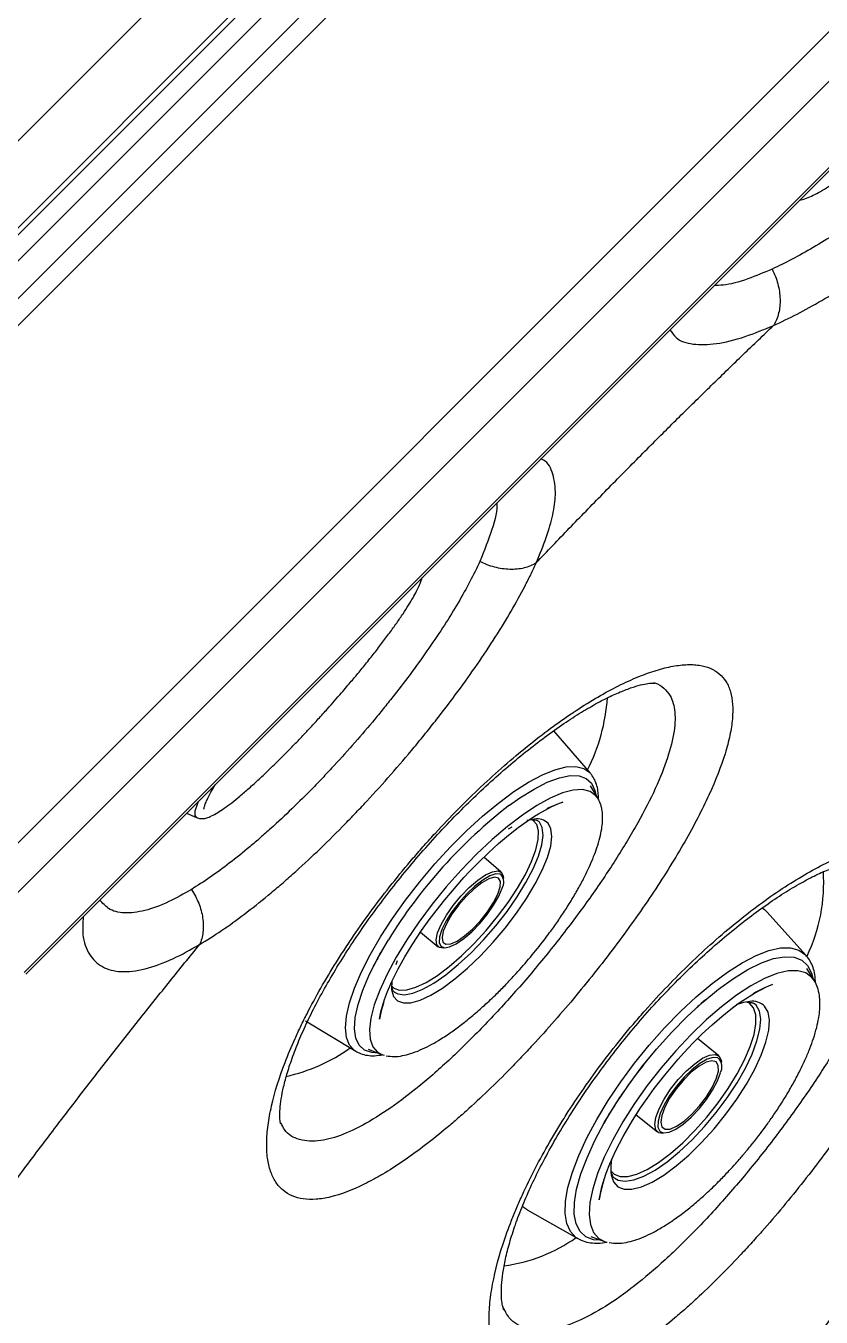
# Model space of a CAD drawing. Extents: x 527 to 611, y 788 to 934.
# Drawn here: x 536.04 to 539.78, y 871.71 to 877.78 of the extents above; entities that cross this region are included whole.
import ezdxf

# ---------------------------------------------------------------- set-up
doc = ezdxf.new("R2010")
doc.units = 0
doc.header["$MEASUREMENT"] = 0
doc.layers.add('1', color=4, linetype='Continuous')
doc.layers.add('GEOMETRY', color=4, linetype='Continuous', lineweight=25)

# ---------------------------------------------------------------- blocks, each defined once
blk = doc.blocks.new('2026_FLASH')
at = {"layer": 'GEOMETRY'}
for p, q in [((7.4432, 72.4511), (11.9688, 76.9768)), ((12.1732, 76.7722), (7.6477, 72.2466)), ((8.0126, 72.5782), (11.8418, 76.4074)), ((11.903, 76.3461), (8.0739, 72.5169)), ((8.2537, 69.7244), (14.6956, 76.1663)), ((8.2723, 69.976), (14.4439, 76.1477)), ((8.2791, 72.545), (11.8749, 76.1409)), ((11.9385, 76.0773), (8.3427, 72.4814)), ((8.95, 70.0136), (14.4064, 75.47)), ((8.9574, 70.0062), (14.4138, 75.4626)), ((11.9201, 71.376), (11.9151, 71.3777)), ((11.6156, 70.9516), (11.4439, 71.1518)), ((11.6519, 70.8322), (11.617, 70.892)), ((9.7145, 70.7633), (9.7617, 70.7432)), ((11.2457, 70.6974), (11.2286, 70.6877)), ((11.3758, 70.7217), (11.3717, 70.7259)), ((11.1964, 70.4862), (11.1145, 70.5566)), ((12.6305, 70.0946), (12.4481, 70.2983)), ((10.8162, 70.2036), (10.8994, 70.1346)), ((10.912, 70.1371), (10.9249, 70.131)), ((10.6034, 70.0601), (10.5948, 70.0434)), ((10.7061, 70.0692), (10.6991, 70.0501)), ((12.6704, 69.9744), (12.6349, 70.0328)), ((10.6911, 69.9228), (10.6929, 69.9214)), ((12.157, 69.8848), (12.1378, 69.8682)), ((12.3959, 69.8594), (12.3889, 69.8661)), ((10.2738, 69.7858), (10.5106, 69.6435)), ((12.2204, 69.6214), (12.1206, 69.7033)), ((10.5696, 69.6521), (10.6343, 69.6278)), ((10.6343, 69.6278), (10.6448, 69.6247)), ((11.8305, 69.343), (11.9317, 69.263)), ((11.9446, 69.2655), (11.9582, 69.2593)), ((11.3187, 68.8965), (11.5566, 68.7615)), ((11.6179, 68.7705), (11.6825, 68.7481)), ((11.6825, 68.7481), (11.6953, 68.7447))]:
    blk.add_line(p, q, dxfattribs=at)
at = {"layer": 'GEOMETRY', "flags": 128}
for points in [[(10.6278, 70.1815), (10.6837, 70.2677), (10.7457, 70.3546), (10.8127, 70.4406), (10.8837, 70.5245), (10.9575, 70.6047), (11.0328, 70.6801), (11.1084, 70.7493), (11.1831, 70.8113), (11.2557, 70.865), (11.3249, 70.9095), (11.3897, 70.9441), (11.4489, 70.9682), (11.5017, 70.9815), (11.547, 70.9836), (11.5842, 70.9747), (11.6127, 70.9548), (11.6156, 70.9516)], [(11.2354, 70.8017), (11.2829, 70.8353), (11.3503, 70.8772), (11.4129, 70.9091), (11.4698, 70.9303), (11.5198, 70.9405), (11.5623, 70.9396), (11.5964, 70.9275), (11.6216, 70.9045), (11.6374, 70.8709), (11.6418, 70.8495)], [(9.7697, 70.8184), (9.7635, 70.8042), (9.7537, 70.7736), (9.7535, 70.753), (9.7617, 70.7432)], [(11.6519, 70.8322), (11.642, 70.846), (11.615, 70.8658), (11.5793, 70.8747), (11.5353, 70.8723), (11.484, 70.8588), (11.4263, 70.8344), (11.3631, 70.7996), (11.2956, 70.7549), (11.225, 70.7011), (11.1525, 70.6393), (11.0795, 70.5705), (11.0073, 70.4959), (10.9371, 70.4169), (10.8702, 70.3349), (10.8078, 70.2514), (10.751, 70.1678), (10.7008, 70.0856), (10.6581, 70.0063), (10.6237, 69.9313), (10.5982, 69.862), (10.582, 69.7995), (10.5755, 69.7451), (10.5787, 69.6996), (10.5916, 69.664), (10.614, 69.6387), (10.6343, 69.6278)], [(10.9565, 70.3876), (11.0203, 70.4602), (11.0469, 70.4886), (11.0909, 70.5338), (11.136, 70.5775), (11.1832, 70.6203), (11.2303, 70.6603), (11.2759, 70.6962), (11.3181, 70.7266), (11.3525, 70.7495), (11.3714, 70.7611), (11.4335, 70.7946), (11.4706, 70.8105), (11.4853, 70.8157), (11.4859, 70.8159), (11.4859, 70.8159), (11.4859, 70.8159), (11.4859, 70.8159), (11.4859, 70.8159), (11.4859, 70.8159), (11.4859, 70.8159), (11.4859, 70.8159), (11.4859, 70.8159), (11.4859, 70.8159), (11.4859, 70.8159), (11.4858, 70.8159), (11.4854, 70.8157), (11.4613, 70.8068), (11.4207, 70.7885), (11.4116, 70.7839), (11.4103, 70.7832), (11.4101, 70.7831), (11.4101, 70.7831), (11.4101, 70.7831), (11.4101, 70.7831), (11.4101, 70.7831), (11.4101, 70.7831), (11.4101, 70.7831), (11.4101, 70.7831), (11.4101, 70.7831), (11.4103, 70.7832), (11.4119, 70.784), (11.4242, 70.7902), (11.4282, 70.7921), (11.4283, 70.7922), (11.4283, 70.7922), (11.4283, 70.7922), (11.4282, 70.7922), (11.4282, 70.7921), (11.4282, 70.7921), (11.4282, 70.7921), (11.4281, 70.7921), (11.428, 70.7921), (11.4277, 70.7919), (11.4266, 70.7914), (11.4247, 70.7905), (11.4241, 70.7902), (11.4238, 70.79), (11.4236, 70.7899), (11.4235, 70.7899), (11.4234, 70.7898), (11.4233, 70.7898)], [(10.6795, 69.9343), (10.6796, 69.933), (10.6887, 69.9015), (10.7074, 69.8805), (10.735, 69.8704), (10.771, 69.8715), (10.8144, 69.8838), (10.8641, 69.907), (10.9187, 69.9404), (10.9769, 69.9832), (11.0372, 70.0343), (11.098, 70.0924), (11.1577, 70.1559), (11.2148, 70.2232), (11.2678, 70.2926), (11.3153, 70.3623), (11.3561, 70.4304), (11.3891, 70.4952), (11.4136, 70.5551), (11.4288, 70.6084), (11.4343, 70.6539), (11.4301, 70.6902), (11.4162, 70.7165), (11.4162, 70.7165)], [(10.6807, 69.949), (10.6907, 69.9401), (10.7173, 69.9304), (10.7521, 69.9317), (10.7941, 69.9441), (10.8422, 69.9671), (10.8952, 70.0002), (10.9515, 70.0425), (11.0096, 70.0927), (11.0679, 70.1496), (11.1249, 70.2115), (11.1789, 70.2769), (11.2286, 70.3438), (11.2725, 70.4105), (11.3095, 70.4752), (11.3385, 70.5361), (11.3588, 70.5915), (11.3698, 70.6399), (11.3712, 70.68), (11.363, 70.7107), (11.3453, 70.7312), (11.3408, 70.734)], [(10.6929, 69.9214), (10.7086, 69.9129), (10.7404, 69.909), (10.7801, 69.9163), (10.8266, 69.9348), (10.8787, 69.9639), (10.9349, 70.0029), (10.9938, 70.0507), (11.0537, 70.1059), (11.1129, 70.1672), (11.1699, 70.2327), (11.2231, 70.3007), (11.2711, 70.3694), (11.3125, 70.4369), (11.3462, 70.5013), (11.3713, 70.561), (11.3871, 70.6141), (11.3932, 70.6594), (11.3894, 70.6956), (11.3758, 70.7217)], [(11.353, 70.7362), (11.3212, 70.7299), (11.3168, 70.7287)], [(10.8963, 70.2), (10.9127, 70.2394), (10.9376, 70.2832), (10.9694, 70.3288), (11.0061, 70.3732), (11.0455, 70.4137), (11.085, 70.4477), (11.1221, 70.4731), (11.1546, 70.4883), (11.1803, 70.4923), (11.1978, 70.4849), (11.2058, 70.4665), (11.2062, 70.4578)], [(11.1951, 70.474), (11.1912, 70.4761), (11.1703, 70.4778), (11.1423, 70.4685), (11.1087, 70.449), (11.0718, 70.4204), (11.0338, 70.3844), (10.9971, 70.3435), (10.9641, 70.3001), (10.9367, 70.257), (10.9168, 70.2169), (10.9056, 70.1822), (10.9038, 70.1553), (10.9114, 70.1377), (10.912, 70.1371)], [(10.9233, 70.2084), (10.9172, 70.1781), (10.9213, 70.1571), (10.9353, 70.1471), (10.9582, 70.1488), (10.9883, 70.162), (11.0233, 70.1858), (11.0607, 70.2184), (11.0976, 70.2573), (11.1313, 70.2998), (11.1594, 70.3426), (11.1798, 70.3826), (11.1909, 70.4168), (11.1919, 70.4426), (11.1827, 70.4582), (11.1641, 70.4625), (11.1373, 70.4549), (11.1045, 70.4363), (11.068, 70.4078), (11.0305, 70.3717), (10.9948, 70.3306), (10.9636, 70.2876), (10.9392, 70.2458), (10.9233, 70.2084)], [(10.9249, 70.131), (10.9281, 70.1306), (10.9527, 70.1344), (10.9838, 70.1489), (11.0193, 70.1732), (11.0571, 70.2058), (11.0947, 70.2445), (11.1298, 70.287), (11.1603, 70.3306), (11.1841, 70.3725), (11.1998, 70.4102)], [(10.6375, 69.8585), (10.6375, 69.8585), (10.6376, 69.8588), (10.638, 69.8601), (10.638, 69.8601), (10.6379, 69.86), (10.6379, 69.8599), (10.6378, 69.8596), (10.6377, 69.8593), (10.6376, 69.8589), (10.6374, 69.858), (10.6367, 69.8558), (10.6365, 69.8551), (10.6365, 69.855), (10.6365, 69.8549), (10.6365, 69.8549), (10.6365, 69.8549), (10.6365, 69.8549), (10.6365, 69.8549), (10.6365, 69.8549), (10.6365, 69.8549), (10.6365, 69.855), (10.6367, 69.8558), (10.6386, 69.8622), (10.6413, 69.871), (10.6424, 69.8743), (10.6424, 69.8743), (10.6424, 69.8743), (10.6424, 69.8743), (10.6424, 69.8743), (10.6424, 69.8743), (10.6424, 69.8743), (10.6424, 69.8743), (10.6423, 69.8742), (10.6423, 69.8741), (10.6421, 69.8736), (10.6409, 69.8696), (10.6307, 69.8335), (10.6227, 69.7942), (10.6227, 69.7941), (10.6227, 69.7941), (10.6227, 69.7941), (10.6227, 69.7941), (10.6227, 69.7941), (10.6227, 69.7941), (10.6227, 69.7941), (10.6227, 69.7941), (10.6227, 69.7941), (10.6227, 69.7941), (10.6227, 69.7942), (10.6228, 69.7948), (10.6293, 69.8279), (10.6465, 69.8862), (10.6611, 69.9251), (10.6814, 69.9718), (10.7109, 70.0311), (10.7422, 70.0875), (10.777, 70.1445), (10.8212, 70.2111), (10.8571, 70.2615), (10.8893, 70.3044), (10.9302, 70.356), (10.9565, 70.3876)], [(12.4245, 70.318), (12.4359, 70.3099), (12.4481, 70.2983)], [(10.5106, 69.6435), (10.5056, 69.6468), (10.4816, 69.6721), (10.467, 69.7078), (10.4621, 69.7533), (10.4668, 69.8079), (10.4811, 69.8707), (10.5049, 69.9407), (10.5376, 70.0166), (10.5788, 70.0974), (10.6278, 70.1815)], [(10.6018, 70.0571), (10.6166, 70.0849), (10.6647, 70.1676)], [(10.9237, 70.1289), (10.9053, 70.1311), (10.8925, 70.1441), (10.8894, 70.1675), (10.8963, 70.2)], [(11.6453, 69.3222), (11.6988, 69.4105), (11.7585, 69.4992), (11.8235, 69.5869), (11.8927, 69.6722), (11.9651, 69.7536), (12.0393, 69.8299), (12.1142, 69.8998), (12.1885, 69.962), (12.2611, 70.0157), (12.3307, 70.0599), (12.3962, 70.0939), (12.4565, 70.1171), (12.5107, 70.1292), (12.5578, 70.1299), (12.5971, 70.1193), (12.6279, 70.0975), (12.6305, 70.0946)], [(11.6829, 69.3087), (11.7356, 69.3956), (11.7945, 69.4829), (11.8587, 69.5691), (11.9271, 69.6529), (11.9985, 69.7326), (12.0717, 69.807), (12.1454, 69.8748), (12.2184, 69.9348), (12.2894, 69.986), (12.3572, 70.0276), (12.4206, 70.0588), (12.4786, 70.079), (12.5302, 70.088), (12.5745, 70.0856), (12.6106, 70.0718), (12.6381, 70.0469), (12.6565, 70.0112), (12.6625, 69.9874)], [(10.6157, 69.6348), (10.5863, 69.6366), (10.5522, 69.6487), (10.527, 69.6717), (10.5112, 69.7053), (10.5051, 69.7488), (10.5086, 69.8016), (10.5219, 69.8627), (10.5446, 69.9311), (10.5763, 70.0055), (10.6018, 70.0571)], [(10.6804, 69.9749), (10.6803, 69.974), (10.6795, 69.9343)], [(12.6704, 69.9744), (12.6589, 69.9899), (12.6297, 70.0116), (12.592, 70.0221), (12.5464, 70.0211), (12.4937, 70.0087), (12.4349, 69.9852), (12.3711, 69.9509), (12.3033, 69.9064), (12.2327, 69.8526), (12.1608, 69.7904), (12.0886, 69.7209), (12.0175, 69.6454), (11.9488, 69.5652), (11.8837, 69.4817), (11.8234, 69.3964), (11.7689, 69.3109), (11.7212, 69.2266), (11.6812, 69.1451), (11.6496, 69.0679), (11.6269, 68.9962), (11.6135, 68.9315), (11.6097, 68.8748), (11.6156, 68.8271), (11.631, 68.7893), (11.6557, 68.7622), (11.6825, 68.7481)], [(11.9657, 69.5311), (12.0292, 69.6065), (12.0553, 69.6354), (12.0985, 69.6812), (12.1427, 69.7252), (12.1886, 69.768), (12.2342, 69.8073), (12.2769, 69.8415), (12.3117, 69.8672), (12.3327, 69.8817), (12.388, 69.9164), (12.4455, 69.9459), (12.4673, 69.955), (12.473, 69.9572), (12.4732, 69.9573), (12.4732, 69.9573), (12.4732, 69.9573), (12.4732, 69.9573), (12.4732, 69.9573), (12.4732, 69.9573), (12.4732, 69.9573), (12.4732, 69.9573), (12.4732, 69.9573), (12.4732, 69.9573), (12.4732, 69.9573), (12.4732, 69.9573), (12.4725, 69.957), (12.4357, 69.9414), (12.3954, 69.9207), (12.3838, 69.914), (12.3816, 69.9128), (12.3811, 69.9125), (12.381, 69.9124), (12.3809, 69.9124), (12.3809, 69.9124), (12.3809, 69.9124), (12.3809, 69.9124), (12.3809, 69.9124), (12.3809, 69.9124), (12.3809, 69.9124)], [(11.7112, 69.0753), (11.7129, 69.0609), (11.7241, 69.0277), (11.7447, 69.0051), (11.7741, 68.9936), (11.8115, 68.9935), (11.856, 69.0049), (11.9064, 69.0274), (11.9614, 69.0605), (12.0197, 69.1033), (12.0796, 69.1547), (12.1396, 69.2134), (12.1982, 69.2778), (12.2539, 69.3462), (12.3052, 69.417), (12.3508, 69.4883), (12.3895, 69.5582), (12.4203, 69.6249), (12.4424, 69.6866), (12.4553, 69.7419), (12.4585, 69.7892), (12.4521, 69.8274), (12.4361, 69.8554), (12.4361, 69.8554)], [(11.7113, 69.0798), (11.727, 69.0639), (11.7553, 69.0529), (11.7914, 69.0531), (11.8345, 69.0646), (11.8833, 69.0871), (11.9366, 69.1199), (11.9929, 69.1621), (12.0506, 69.2127), (12.1082, 69.2702), (12.164, 69.3331), (12.2167, 69.3996), (12.2647, 69.4679), (12.3067, 69.5362), (12.3416, 69.6026), (12.3684, 69.6652), (12.3864, 69.7225), (12.3952, 69.7728), (12.3944, 69.8147), (12.3841, 69.8471), (12.3646, 69.8691), (12.3545, 69.8748)], [(11.7301, 69.045), (11.7462, 69.0362), (11.7795, 69.031), (11.8204, 69.0373), (11.8678, 69.0551), (11.9205, 69.0838), (11.9769, 69.1227), (12.0355, 69.1706), (12.0948, 69.2264), (12.153, 69.2884), (12.2087, 69.355), (12.2603, 69.4243), (12.3064, 69.4946), (12.3458, 69.5637), (12.3773, 69.63), (12.4001, 69.6915), (12.4136, 69.7466), (12.4175, 69.7938), (12.4115, 69.8317), (12.3959, 69.8594)], [(12.3665, 69.8779), (12.3365, 69.8726), (12.302, 69.8612)], [(11.9243, 69.3319), (11.9392, 69.3725), (11.9627, 69.4175), (11.9933, 69.4641), (12.029, 69.5094), (12.0677, 69.5504), (12.1069, 69.5846), (12.1442, 69.6099), (12.1772, 69.6247), (12.2038, 69.628), (12.2223, 69.6196), (12.2317, 69.6001), (12.2326, 69.5911)], [(12.219, 69.6094), (12.2154, 69.6114), (12.1936, 69.6139), (12.1649, 69.6052), (12.131, 69.5858), (12.0942, 69.5572), (12.0566, 69.5209), (12.0207, 69.4793), (11.9887, 69.435), (11.9627, 69.3909), (11.9442, 69.3496), (11.9344, 69.3137), (11.934, 69.2856), (11.943, 69.267), (11.9446, 69.2655)], [(11.9514, 69.3405), (11.9467, 69.309), (11.9522, 69.2869), (11.9673, 69.276), (11.9911, 69.277), (12.0217, 69.2898), (12.0568, 69.3134), (12.0938, 69.3463), (12.1301, 69.3858), (12.1629, 69.429), (12.1898, 69.4728), (12.2087, 69.514), (12.2184, 69.5494), (12.218, 69.5764), (12.2076, 69.593), (12.1879, 69.5981), (12.1605, 69.5911), (12.1274, 69.5727), (12.0909, 69.5442), (12.0539, 69.5077), (12.0191, 69.4659), (11.9889, 69.422), (11.9658, 69.3791), (11.9514, 69.3405)], [(11.9582, 69.2593), (11.9607, 69.259), (11.9862, 69.2621), (12.0177, 69.2763), (12.0533, 69.3005), (12.0908, 69.3332), (12.1279, 69.3724), (12.1621, 69.4157), (12.1913, 69.4603), (12.2138, 69.5033), (12.228, 69.5422)], [(11.6747, 69.022), (11.6747, 69.0219), (11.6749, 69.0228), (11.6755, 69.0248), (11.6755, 69.0249), (11.6755, 69.0249), (11.6755, 69.0248), (11.6754, 69.0246), (11.6754, 69.0244), (11.6753, 69.0241), (11.6751, 69.0235), (11.6747, 69.0222), (11.6742, 69.0205), (11.6739, 69.0194), (11.6739, 69.0192), (11.6739, 69.0192), (11.6739, 69.0191), (11.6739, 69.0191), (11.6738, 69.0191), (11.6738, 69.0191), (11.6738, 69.0191), (11.6738, 69.0191), (11.6739, 69.0191), (11.6739, 69.0193), (11.6742, 69.0202), (11.6768, 69.0292), (11.6802, 69.0403), (11.6815, 69.0442), (11.6815, 69.0442), (11.6815, 69.0442), (11.6815, 69.0442), (11.6815, 69.0442), (11.6815, 69.0442), (11.6815, 69.0442), (11.6815, 69.0442), (11.6815, 69.0442), (11.6815, 69.0441), (11.6814, 69.0439), (11.6809, 69.0424), (11.6746, 69.0219), (11.6617, 68.97), (11.6583, 68.9511), (11.6573, 68.9448), (11.6573, 68.9444), (11.6573, 68.9444), (11.6573, 68.9444), (11.6573, 68.9444), (11.6573, 68.9444), (11.6573, 68.9444), (11.6573, 68.9444), (11.6573, 68.9444), (11.6573, 68.9444), (11.6573, 68.9444), (11.6573, 68.9445), (11.6573, 68.9446), (11.6582, 68.9506), (11.6701, 69.0056), (11.6901, 69.0688), (11.7074, 69.1132), (11.7357, 69.1756), (11.7703, 69.2425), (11.814, 69.3174), (11.8523, 69.3769), (11.8827, 69.4213), (11.9161, 69.4672), (11.9657, 69.5311)], [(11.5566, 68.7615), (11.5479, 68.767), (11.5215, 68.7943), (11.5044, 68.8321), (11.4967, 68.8799), (11.4986, 68.9369), (11.51, 69.0021), (11.5308, 69.0745), (11.5607, 69.1528), (11.599, 69.2358), (11.6453, 69.3222)], [(11.6681, 68.7531), (11.6308, 68.7559), (11.5947, 68.7697), (11.5672, 68.7946), (11.5488, 68.8303), (11.54, 68.876), (11.5407, 68.9311), (11.5511, 68.9946), (11.571, 69.0653), (11.5999, 69.1421), (11.6374, 69.2237), (11.6829, 69.3087)], [(11.9573, 69.2566), (11.9375, 69.2595), (11.9235, 69.2735), (11.919, 69.2982), (11.9243, 69.3319)], [(11.7154, 69.1362), (11.7113, 69.1038), (11.7112, 69.0753)], [(11.3187, 68.8965), (11.3039, 68.9066), (11.2955, 68.9142)]]:
    blk.add_lwpolyline(points, dxfattribs=at)
at = {"layer": 'GEOMETRY'}
for centre, radius, start, end in [((10.7952, 71.3723), 0.9032, 333.33956, 355.87505), ((12.6746, 68.9325), 2.3591, 127.5938, 148.4284), ((11.3643, 70.6609), 0.0761, 47.00729, 98.48942), ((11.1536, 70.4389), 0.0543, 328.12822, 40.1763), ((11.9172, 70.4364), 0.7972, 334.326, 3.857), ((12.3778, 69.7937), 0.085, 46.62087, 97.62369), ((10.0012, 70.3451), 0.84, 282.45686, 305.19764), ((12.1765, 69.5696), 0.0583, 332.04115, 43.12923), ((11.112, 69.3811), 0.7541, 277.31527, 305.36292)]:
    blk.add_arc(centre, radius, start, end, dxfattribs=at)
for points, knots in [([(14.0155, 74.6831), (13.9805, 74.6253), (13.9387, 74.565), (13.8662, 74.4707), (13.8403, 74.4386), (13.7854, 74.3732), (13.7568, 74.3404), (13.6675, 74.2416), (13.6035, 74.1754), (13.5179, 74.0918), (13.5005, 74.0751), (13.4656, 74.0419), (13.4481, 74.0255), (13.395, 73.9764), (13.3591, 73.9442), (13.2864, 73.8806), (13.2496, 73.8492), (13.1936, 73.8027), (13.1748, 73.7873), (13.1373, 73.757), (13.1186, 73.7421), (13.0252, 73.6689), (12.9513, 73.6141), (12.8596, 73.5506), (12.8413, 73.5382), (12.8049, 73.5139), (12.7869, 73.5021), (12.7336, 73.4678), (12.6989, 73.4464), (12.5972, 73.3867), (12.5326, 73.3526), (12.4713, 73.3247)], [0, 0, 0, 0, 0.125, 0.125, 0.1875, 0.1875, 0.25, 0.25, 0.375, 0.375, 0.40625, 0.40625, 0.4375, 0.4375, 0.5, 0.5, 0.5625, 0.5625, 0.59375, 0.59375, 0.625, 0.625, 0.75, 0.75, 0.78125, 0.78125, 0.8125, 0.8125, 0.875, 0.875, 1, 1, 1, 1]), ([(12.4786, 73.0599), (12.5502, 73.0918), (12.6256, 73.131), (12.7444, 73.1999), (12.7849, 73.2246), (12.8472, 73.2643), (12.8682, 73.2779), (12.9107, 73.3061), (12.9321, 73.3206), (13.0392, 73.3943), (13.1255, 73.458), (13.2345, 73.5434), (13.2563, 73.5607), (13.3001, 73.5961), (13.3221, 73.6141), (13.3874, 73.6683), (13.4303, 73.705), (13.515, 73.7794), (13.5567, 73.8171), (13.6185, 73.8745), (13.6389, 73.8937), (13.6795, 73.9325), (13.6997, 73.9521), (13.7991, 74.0499), (13.8733, 74.1276), (13.9767, 74.2432), (14.0098, 74.2816), (14.0732, 74.3582), (14.103, 74.3958), (14.1588, 74.4693), (14.1848, 74.5053), (14.2208, 74.5582), (14.2323, 74.5757), (14.2489, 74.6016), (14.257, 74.6144), (14.2661, 74.6293), (14.2699, 74.6357), (14.2725, 74.6399), (14.2738, 74.6421), (14.275, 74.6441)], [0, 0, 0, 0, 0.125, 0.125, 0.1875, 0.1875, 0.21875, 0.21875, 0.25, 0.25, 0.375, 0.375, 0.40625, 0.40625, 0.4375, 0.4375, 0.5, 0.5, 0.5625, 0.5625, 0.59375, 0.59375, 0.625, 0.625, 0.75, 0.75, 0.8125, 0.8125, 0.875, 0.875, 0.9375, 0.9375, 0.96875, 0.96875, 0.984375, 0.992187, 0.996094, 0.996094, 1, 1, 1, 1]), ([(12.6006, 73.6493), (12.6012, 73.6494), (12.6095, 73.6499), (12.6272, 73.6559), (12.6551, 73.667), (12.6891, 73.6845), (12.7267, 73.7063), (12.7691, 73.7332), (12.8163, 73.7652), (12.8682, 73.8024), (12.9235, 73.8438), (12.9802, 73.888), (13.0361, 73.9329), (13.0864, 73.9746), (13.1331, 74.0141), (13.1782, 74.0531), (13.2097, 74.081), (13.2259, 74.0954)], [0, 0, 0, 0, 0.0053355, 0.0734907, 0.1541688, 0.2290057, 0.3035824, 0.3776831, 0.4548102, 0.5330845, 0.611468, 0.6886104, 0.7617494, 0.8296492, 0.880771, 0.9384953, 1, 1, 1, 1]), ([(12.4713, 73.3247), (12.4324, 73.3084), (12.3479, 73.2729), (12.2564, 73.2477), (12.2128, 73.248), (12.1994, 73.2482)], [0, 0, 0, 0, 0.371148, 0.806972, 1, 1, 1, 1]), ([(12.4713, 73.3247), (12.4828, 73.3026), (12.4919, 73.2791), (12.5046, 73.2314), (12.5082, 73.2072), (12.5095, 73.1604), (12.5072, 73.1377), (12.497, 73.0957), (12.489, 73.0765), (12.4786, 73.0599)], [0, 0, 0, 0, 0.25, 0.25, 0.5, 0.5, 0.75, 0.75, 1, 1, 1, 1]), ([(11.3601, 71.9414), (11.3861, 71.9686), (11.4381, 72.0232), (11.5164, 72.1047), (11.5951, 72.1859), (11.674, 72.2667), (11.7532, 72.3473), (11.8326, 72.4277), (11.9323, 72.5277), (12.0525, 72.6471), (12.1936, 72.7856), (12.3356, 72.9233), (12.4309, 73.0144), (12.4786, 73.0599)], [0, 0, 0, 0, 0.071462, 0.142913, 0.214353, 0.285783, 0.357202, 0.428612, 0.500011, 0.624972, 0.749956, 0.874965, 1, 1, 1, 1]), ([(11.9902, 73.0389), (11.999, 73.0256), (12.0222, 72.9904), (12.0954, 72.9674), (12.2048, 72.9691), (12.3336, 72.9997), (12.4329, 73.0409), (12.4786, 73.0599)], [0, 0, 0, 0, 0.136313, 0.360771, 0.584993, 0.809218, 1, 1, 1, 1]), ([(17.4143, 72.5609), (16.8518, 72.2417), (16.3103, 71.8855), (15.2532, 71.0861), (14.7403, 70.6394), (13.7806, 69.6798), (13.3339, 69.1668), (12.5344, 68.1098), (12.1782, 67.5683), (11.8589, 67.0058)], [0.0117209, 0.0117209, 0.0117209, 0.0117209, 0.2499981, 0.2499981, 0.4999981, 0.4999981, 0.7499981, 0.7499981, 0.9882772, 0.9882772, 0.9882772, 0.9882772]), ([(11.3601, 71.9414), (11.3772, 71.9822), (11.4114, 72.0641), (11.4409, 72.1708), (11.4556, 72.2746), (11.4422, 72.362), (11.4167, 72.4173), (11.3869, 72.4297), (11.3827, 72.4314)], [0, 0, 0, 0, 0.1701876, 0.3410692, 0.5112549, 0.7370177, 0.9627783, 1, 1, 1, 1]), ([(11.175, 72.2238), (11.1751, 72.2233), (11.1788, 72.1914), (11.1572, 72.1021), (11.1159, 71.9998), (11.0953, 71.9487)], [0, 0, 0, 0, 0.008003, 0.503989, 1, 1, 1, 1]), ([(11.0953, 71.9487), (11.0674, 71.8874), (11.0332, 71.8226), (10.973, 71.7202), (10.9514, 71.6851), (10.9052, 71.6134), (10.881, 71.5772), (10.8052, 71.4679), (10.7504, 71.3938), (10.6765, 71.2998), (10.6615, 71.2809), (10.6312, 71.2435), (10.616, 71.2249), (10.5698, 71.1693), (10.5385, 71.1326), (10.4749, 71.0599), (10.4425, 71.0239), (10.3931, 70.9705), (10.3765, 70.9528), (10.3433, 70.9178), (10.3267, 70.9006), (10.2437, 70.8157), (10.1775, 70.7518), (10.0947, 70.677), (10.0781, 70.6623), (10.0451, 70.6335), (10.0287, 70.6195), (9.9801, 70.5788), (9.9484, 70.5532), (9.8548, 70.4813), (9.7947, 70.4396), (9.7369, 70.4046)], [0, 0, 0, 0, 0.125, 0.125, 0.1875, 0.1875, 0.25, 0.25, 0.375, 0.375, 0.40625, 0.40625, 0.4375, 0.4375, 0.5, 0.5, 0.5625, 0.5625, 0.59375, 0.59375, 0.625, 0.625, 0.75, 0.75, 0.78125, 0.78125, 0.8125, 0.8125, 0.875, 0.875, 1, 1, 1, 1]), ([(9.7758, 70.1451), (9.8433, 70.1853), (9.9136, 70.2333), (10.0231, 70.3162), (10.0603, 70.3457), (10.1172, 70.3928), (10.1363, 70.4089), (10.175, 70.4422), (10.1944, 70.4592), (10.2914, 70.5458), (10.369, 70.6199), (10.4661, 70.7185), (10.4855, 70.7385), (10.5244, 70.7792), (10.5439, 70.7998), (10.6017, 70.862), (10.6395, 70.9039), (10.714, 70.9886), (10.7505, 71.0313), (10.8044, 71.0962), (10.8222, 71.1179), (10.8575, 71.1616), (10.875, 71.1836), (10.9612, 71.2934), (11.0249, 71.3798), (11.1129, 71.5075), (11.141, 71.5498), (11.1944, 71.6336), (11.2194, 71.6745), (11.2657, 71.7543), (11.2871, 71.7931), (11.3165, 71.8499), (11.3259, 71.8685), (11.3392, 71.8961), (11.3457, 71.9098), (11.353, 71.9257), (11.356, 71.9324), (11.3581, 71.9369), (11.3591, 71.9392), (11.3601, 71.9414)], [0, 0, 0, 0, 0.125, 0.125, 0.1875, 0.1875, 0.21875, 0.21875, 0.25, 0.25, 0.375, 0.375, 0.40625, 0.40625, 0.4375, 0.4375, 0.5, 0.5, 0.5625, 0.5625, 0.59375, 0.59375, 0.625, 0.625, 0.75, 0.75, 0.8125, 0.8125, 0.875, 0.875, 0.9375, 0.9375, 0.96875, 0.96875, 0.984375, 0.992187, 0.996094, 0.996094, 1, 1, 1, 1]), ([(11.3601, 71.9414), (11.3435, 71.931), (11.3242, 71.923), (11.2823, 71.9128), (11.2596, 71.9105), (11.2127, 71.9118), (11.1886, 71.9154), (11.1409, 71.9281), (11.1174, 71.9372), (11.0953, 71.9487)], [0, 0, 0, 0, 0.25, 0.25, 0.5, 0.5, 0.75, 0.75, 1, 1, 1, 1]), ([(9.7617, 70.7432), (9.7646, 70.7422), (9.7752, 70.7382), (9.7923, 70.7375), (9.8103, 70.7414), (9.8332, 70.7505), (9.8594, 70.7651), (9.8913, 70.7863), (9.9262, 70.8122), (9.9653, 70.8437), (10.0086, 70.8809), (10.056, 70.9237), (10.1062, 70.9711), (10.1575, 71.0214), (10.208, 71.0724), (10.2532, 71.1194), (10.2952, 71.164), (10.3356, 71.2079), (10.3859, 71.2635), (10.4308, 71.3147), (10.4748, 71.3661), (10.5113, 71.4095), (10.5528, 71.46), (10.5938, 71.5113), (10.6334, 71.5625), (10.6705, 71.6121), (10.7043, 71.6592), (10.7343, 71.7029), (10.7599, 71.7426), (10.781, 71.7778), (10.7976, 71.8082), (10.8099, 71.8337), (10.8174, 71.8535), (10.8217, 71.8657), (10.8225, 71.8711), (10.8226, 71.8713)], [0, 0, 0, 0, 0.0085123, 0.0317951, 0.0582994, 0.0909225, 0.1295397, 0.1653611, 0.2010578, 0.2365267, 0.2734443, 0.3109109, 0.3484298, 0.3853547, 0.4203633, 0.4528641, 0.4773339, 0.5049642, 0.5344039, 0.5791353, 0.5973121, 0.6272424, 0.6579119, 0.6903548, 0.7236331, 0.7573318, 0.7910945, 0.8246302, 0.8576691, 0.8899282, 0.9210606, 0.9505451, 0.9772953, 0.9988874, 1, 1, 1, 1]), ([(12.2225, 71.4199), (12.1976, 71.4411), (12.1659, 71.4544), (12.1178, 71.4615), (12.1078, 71.4624), (12.087, 71.4633), (12.0762, 71.4632), (12.043, 71.4615), (12.0194, 71.4585), (11.9696, 71.4485), (11.9433, 71.4417), (11.9018, 71.4284), (11.8877, 71.4235), (11.8587, 71.4126), (11.8438, 71.4067), (11.7686, 71.375), (11.705, 71.3424), (11.6045, 71.283), (11.5702, 71.2614), (11.5174, 71.2262), (11.4997, 71.2141), (11.4641, 71.1891), (11.4463, 71.1763), (11.3569, 71.1104), (11.2843, 71.052), (11.1741, 70.9557), (11.137, 70.922), (11.0639, 70.8531), (11.0278, 70.8177), (10.9562, 70.7451), (10.9208, 70.708), (10.8683, 70.6508), (10.8509, 70.6315), (10.8163, 70.5925), (10.7991, 70.5727), (10.7138, 70.4731), (10.6495, 70.3922), (10.5587, 70.2694), (10.5294, 70.2281), (10.4869, 70.1659), (10.473, 70.145), (10.4457, 70.1034), (10.4325, 70.0827), (10.3679, 69.9797), (10.322, 69.899), (10.2714, 69.8002), (10.2617, 69.7806), (10.2429, 69.7415), (10.2338, 69.722), (10.2078, 69.6644), (10.1923, 69.627), (10.1505, 69.5182), (10.1292, 69.4499), (10.111, 69.3701), (10.1077, 69.3544), (10.1022, 69.3238), (10.0998, 69.309), (10.0941, 69.2656), (10.092, 69.2382), (10.0913, 69.1869), (10.0926, 69.1628), (10.0972, 69.1292), (10.0992, 69.1184), (10.1039, 69.0977), (10.1068, 69.0877), (10.1165, 69.0593), (10.1247, 69.0423), (10.1443, 69.0123), (10.1559, 68.9993), (10.1948, 68.9666), (10.2265, 68.9532), (10.2826, 68.9454), (10.3028, 68.9448), (10.3352, 68.9472), (10.3464, 68.9485), (10.3694, 68.9523), (10.3811, 68.9546), (10.4413, 68.9692), (10.4937, 68.9889), (10.5644, 69.0238), (10.5789, 69.0312), (10.6083, 69.0472), (10.6233, 69.0557), (10.6687, 69.0826), (10.6996, 69.1023), (10.7941, 69.1665), (10.8596, 69.2161), (10.9447, 69.2868), (10.9619, 69.3013), (10.9962, 69.331), (11.0134, 69.3462), (11.0651, 69.3925), (11.0996, 69.4247), (11.169, 69.4913), (11.2039, 69.5258), (11.2563, 69.5794), (11.2739, 69.5976), (11.309, 69.6345), (11.3265, 69.6532), (11.4135, 69.7472), (11.4815, 69.8248), (11.5811, 69.9445), (11.6139, 69.9849), (11.6787, 70.067), (11.7103, 70.108), (11.8019, 70.2305), (11.8594, 70.3117), (11.94, 70.433), (11.966, 70.4734), (12.015, 70.5525), (12.0381, 70.5913), (12.0816, 70.6673), (12.102, 70.7046), (12.1399, 70.7778), (12.1575, 70.8137), (12.2058, 70.9189), (12.231, 70.9838), (12.2588, 71.0737), (12.2664, 71.1024), (12.2751, 71.1435), (12.2776, 71.1569), (12.2816, 71.183), (12.2832, 71.1957), (12.2886, 71.2566), (12.2857, 71.2987), (12.2729, 71.3431), (12.2699, 71.3516), (12.2629, 71.3677), (12.2589, 71.3753), (12.2457, 71.3968), (12.235, 71.4093), (12.2225, 71.4199)], [0, 0, 0, 0, 0.03125, 0.03125, 0.039062, 0.039062, 0.046875, 0.046875, 0.0625, 0.0625, 0.078125, 0.078125, 0.085937, 0.085937, 0.09375, 0.09375, 0.125, 0.125, 0.140625, 0.140625, 0.148437, 0.148437, 0.15625, 0.15625, 0.1875, 0.1875, 0.203125, 0.203125, 0.21875, 0.21875, 0.234375, 0.234375, 0.242187, 0.242187, 0.25, 0.25, 0.28125, 0.28125, 0.296875, 0.296875, 0.304687, 0.304687, 0.3125, 0.3125, 0.34375, 0.34375, 0.351562, 0.351562, 0.359375, 0.359375, 0.375, 0.375, 0.40625, 0.40625, 0.414062, 0.414062, 0.421875, 0.421875, 0.4375, 0.4375, 0.453125, 0.453125, 0.460937, 0.460937, 0.46875, 0.46875, 0.484375, 0.484375, 0.5, 0.5, 0.53125, 0.53125, 0.546875, 0.546875, 0.554687, 0.554687, 0.5625, 0.5625, 0.59375, 0.59375, 0.601562, 0.601562, 0.609375, 0.609375, 0.625, 0.625, 0.65625, 0.65625, 0.664062, 0.664062, 0.671875, 0.671875, 0.6875, 0.6875, 0.703125, 0.703125, 0.710937, 0.710937, 0.71875, 0.71875, 0.75, 0.75, 0.765625, 0.765625, 0.78125, 0.78125, 0.8125, 0.8125, 0.828125, 0.828125, 0.84375, 0.84375, 0.859375, 0.859375, 0.875, 0.875, 0.90625, 0.90625, 0.921875, 0.921875, 0.929687, 0.929687, 0.9375, 0.9375, 0.96875, 0.96875, 0.976562, 0.976562, 0.984375, 0.984375, 1, 1, 1, 1]), ([(10.1577, 69.2997), (10.1578, 69.2995), (10.158, 69.2989), (10.155, 69.3104), (10.1529, 69.3344), (10.1537, 69.3705), (10.1591, 69.4176), (10.1704, 69.4753), (10.1885, 69.543), (10.214, 69.6195), (10.2472, 69.7037), (10.288, 69.794), (10.3363, 69.889), (10.3916, 69.9879), (10.4538, 70.09), (10.5229, 70.1949), (10.598, 70.3012), (10.6784, 70.4074), (10.7629, 70.5121), (10.8506, 70.6138), (10.9403, 70.7111), (11.0316, 70.8038), (11.1241, 70.8919), (11.2177, 70.9753), (11.3111, 71.0529), (11.4028, 71.1236), (11.4909, 71.1861), (11.5738, 71.2396), (11.6497, 71.2837), (11.7181, 71.3182), (11.7787, 71.3442), (11.8306, 71.3621), (11.8724, 71.3724), (11.9018, 71.3765), (11.9185, 71.3763), (11.9191, 71.3761), (11.9193, 71.376)], [0, 0, 0, 0, 0.013349, 0.039189, 0.064928, 0.09121, 0.118436, 0.146683, 0.175862, 0.20581, 0.23634, 0.267246, 0.298275, 0.329264, 0.360852, 0.392911, 0.425296, 0.457851, 0.490383, 0.522722, 0.554745, 0.586392, 0.618279, 0.650561, 0.683049, 0.715465, 0.747511, 0.778925, 0.809461, 0.838946, 0.868245, 0.897187, 0.925541, 0.953118, 0.97988, 1, 1, 1, 1]), ([(11.9151, 71.3776), (11.9166, 71.3773), (11.9359, 71.3734), (11.9491, 71.3625), (11.9614, 71.3524)], [0, 0, 0, 0, 0.076006, 1, 1, 1, 1]), ([(11.9614, 71.3524), (11.9721, 71.3411), (11.999, 71.3126), (12.0173, 71.2423), (12.0139, 71.1736), (12.0005, 71.0963), (11.9772, 71.0101), (11.9162, 70.8626), (11.8302, 70.6989), (11.7233, 70.5237), (11.5983, 70.3416), (11.46, 70.1582), (11.3121, 69.9784), (11.1593, 69.8078), (11.0052, 69.6513), (10.8541, 69.5132), (10.7091, 69.398), (10.5736, 69.3082), (10.4509, 69.2478), (10.3377, 69.2154), (10.2431, 69.2222), (10.1822, 69.2539), (10.1646, 69.2937), (10.16, 69.3041)], [0, 0, 0, 0, 0.033871, 0.085038, 0.136207, 0.137128, 0.189267, 0.24141, 0.29381, 0.346213, 0.398565, 0.450918, 0.502924, 0.554929, 0.606382, 0.657833, 0.708806, 0.759776, 0.810656, 0.861535, 0.920355, 0.979177, 1, 1, 1, 1]), ([(11.653, 70.8296), (11.6532, 70.8374), (11.6536, 70.8566), (11.6493, 70.8846), (11.6404, 70.9132), (11.6284, 70.9357), (11.6187, 70.9477), (11.6156, 70.9516)], [0, 0, 0, 0, 0.170253, 0.419693, 0.669589, 0.894487, 1, 1, 1, 1]), ([(9.7962, 70.7832), (9.7962, 70.7832), (9.7962, 70.7832), (9.7962, 70.7833), (9.7963, 70.7841), (9.7971, 70.7896), (9.7988, 70.7966), (9.8031, 70.809), (9.8114, 70.8291), (9.8276, 70.8601), (9.8419, 70.8855), (9.8511, 70.8998), (9.8511, 70.8999)], [0, 0, 0, 0, 0.000009, 0.000211, 0.002073, 0.042248, 0.214933, 0.311448, 0.496675, 0.75928, 0.999124, 1, 1, 1, 1]), ([(11.325, 70.0763), (11.347, 70.1029), (11.3775, 70.1399), (11.4195, 70.1952), (11.453, 70.2414), (11.49, 70.2957), (11.5253, 70.3511), (11.5579, 70.4067), (11.5869, 70.4608), (11.6115, 70.5118), (11.6312, 70.5583), (11.6478, 70.6037), (11.6608, 70.6475), (11.6693, 70.6883), (11.6738, 70.7266), (11.6736, 70.7588), (11.6702, 70.783), (11.6634, 70.8094), (11.6565, 70.8231), (11.6519, 70.8322)], [0, 0, 0, 0, 0.091129, 0.126794, 0.185588, 0.245417, 0.308305, 0.372274, 0.436239, 0.4989, 0.558212, 0.612991, 0.678876, 0.741793, 0.797216, 0.863102, 0.911623, 0.940981, 1, 1, 1, 1]), ([(11.2355, 70.8018), (11.2291, 70.7971), (11.2188, 70.7895), (11.2094, 70.782), (11.2058, 70.7791)], [0, 0, 0, 0, 0.619818, 1, 1, 1, 1]), ([(11.3398, 70.7316), (11.3452, 70.7321), (11.3586, 70.7332), (11.3665, 70.7299), (11.3695, 70.7274), (11.3706, 70.7265)], [0, 0, 0, 0, 0.292029, 0.732169, 1, 1, 1, 1]), ([(13.2312, 70.5826), (13.2037, 70.6049), (13.1695, 70.6194), (13.1185, 70.6276), (13.1079, 70.6288), (13.0859, 70.6301), (13.0746, 70.6302), (13.0397, 70.6292), (13.0151, 70.6265), (12.9633, 70.6173), (12.9361, 70.6107), (12.8933, 70.5979), (12.8787, 70.5931), (12.8489, 70.5825), (12.8336, 70.5767), (12.7565, 70.5455), (12.6916, 70.5132), (12.5897, 70.4538), (12.555, 70.4323), (12.4839, 70.3853), (12.4481, 70.3602), (12.3403, 70.2807), (12.2678, 70.2219), (12.1582, 70.1247), (12.1213, 70.0907), (12.049, 70.021), (12.0133, 69.9851), (11.9428, 69.9116), (11.908, 69.8739), (11.8566, 69.8159), (11.8396, 69.7963), (11.8058, 69.7567), (11.789, 69.7366), (11.7059, 69.6353), (11.6437, 69.553), (11.5566, 69.4277), (11.5286, 69.3856), (11.4881, 69.322), (11.4748, 69.3007), (11.449, 69.2582), (11.4365, 69.237), (11.3757, 69.1317), (11.333, 69.0491), (11.2867, 68.9477), (11.2778, 68.9276), (11.2607, 68.8874), (11.2525, 68.8674), (11.2293, 68.8082), (11.2155, 68.7698), (11.1793, 68.6578), (11.1618, 68.5874), (11.1483, 68.505), (11.146, 68.4887), (11.1423, 68.4571), (11.1409, 68.4417), (11.1381, 68.3967), (11.1379, 68.3684), (11.1408, 68.315), (11.144, 68.29), (11.1512, 68.2549), (11.1541, 68.2437), (11.1606, 68.222), (11.1643, 68.2116), (11.1767, 68.1819), (11.1865, 68.1641), (11.2094, 68.1324), (11.2225, 68.1186), (11.2659, 68.0838), (11.3003, 68.0693), (11.3599, 68.06), (11.3811, 68.059), (11.415, 68.0609), (11.4267, 68.062), (11.4506, 68.0654), (11.4628, 68.0677), (11.525, 68.0816), (11.5786, 68.1012), (11.6504, 68.136), (11.6651, 68.1435), (11.6948, 68.1595), (11.7099, 68.1681), (11.7557, 68.1952), (11.7867, 68.215), (11.8813, 68.28), (11.9464, 68.3303), (12.0306, 68.4021), (12.0476, 68.4169), (12.0815, 68.4471), (12.0985, 68.4625), (12.1494, 68.5096), (12.1834, 68.5423), (12.2515, 68.6102), (12.2856, 68.6454), (12.3369, 68.6999), (12.354, 68.7185), (12.3883, 68.7561), (12.4054, 68.7751), (12.4901, 68.871), (12.556, 68.9501), (12.6524, 69.0721), (12.6841, 69.1134), (12.7466, 69.1971), (12.7769, 69.2388), (12.865, 69.3638), (12.92, 69.4466), (12.9967, 69.5703), (13.0214, 69.6116), (13.0677, 69.6923), (13.0895, 69.7319), (13.1302, 69.8095), (13.1493, 69.8476), (13.1844, 69.9223), (13.2006, 69.959), (13.2447, 70.0665), (13.2672, 70.1329), (13.2908, 70.225), (13.297, 70.2544), (13.3058, 70.3107), (13.3084, 70.3377), (13.3108, 70.413), (13.3051, 70.4564), (13.2889, 70.5024), (13.2852, 70.5112), (13.2769, 70.5279), (13.2723, 70.5359), (13.257, 70.5583), (13.245, 70.5714), (13.2312, 70.5826)], [0, 0, 0, 0, 0.03125, 0.03125, 0.039062, 0.039062, 0.046875, 0.046875, 0.0625, 0.0625, 0.078125, 0.078125, 0.085937, 0.085937, 0.09375, 0.09375, 0.125, 0.125, 0.140625, 0.140625, 0.15625, 0.15625, 0.1875, 0.1875, 0.203125, 0.203125, 0.21875, 0.21875, 0.234375, 0.234375, 0.242187, 0.242187, 0.25, 0.25, 0.28125, 0.28125, 0.296875, 0.296875, 0.304687, 0.304687, 0.3125, 0.3125, 0.34375, 0.34375, 0.351562, 0.351562, 0.359375, 0.359375, 0.375, 0.375, 0.40625, 0.40625, 0.414062, 0.414062, 0.421875, 0.421875, 0.4375, 0.4375, 0.453125, 0.453125, 0.460937, 0.460937, 0.46875, 0.46875, 0.484375, 0.484375, 0.5, 0.5, 0.53125, 0.53125, 0.546875, 0.546875, 0.554687, 0.554687, 0.5625, 0.5625, 0.59375, 0.59375, 0.601562, 0.601562, 0.609375, 0.609375, 0.625, 0.625, 0.65625, 0.65625, 0.664062, 0.664062, 0.671875, 0.671875, 0.6875, 0.6875, 0.703125, 0.703125, 0.710937, 0.710937, 0.71875, 0.71875, 0.75, 0.75, 0.765625, 0.765625, 0.78125, 0.78125, 0.8125, 0.8125, 0.828125, 0.828125, 0.84375, 0.84375, 0.859375, 0.859375, 0.875, 0.875, 0.90625, 0.90625, 0.921875, 0.921875, 0.9375, 0.9375, 0.96875, 0.96875, 0.976562, 0.976562, 0.984375, 0.984375, 1, 1, 1, 1]), ([(11.2082, 68.4246), (11.2084, 68.4244), (11.2088, 68.4237), (11.2043, 68.434), (11.1993, 68.4577), (11.1962, 68.4933), (11.197, 68.54), (11.203, 68.5974), (11.2153, 68.665), (11.2346, 68.7416), (11.2615, 68.8262), (11.296, 68.9173), (11.3379, 69.0132), (11.3872, 69.1132), (11.4435, 69.2164), (11.5069, 69.3228), (11.5769, 69.4309), (11.6527, 69.5391), (11.7333, 69.6461), (11.8177, 69.7502), (11.9048, 69.8501), (11.994, 69.9451), (12.0849, 70.0353), (12.1774, 70.1208), (12.2706, 70.2006), (12.3627, 70.2736), (12.4521, 70.3385), (12.537, 70.3944), (12.6157, 70.4407), (12.6871, 70.4773), (12.7513, 70.505), (12.8073, 70.5245), (12.8539, 70.5363), (12.8896, 70.5413), (12.9122, 70.5418), (12.9219, 70.54), (12.9205, 70.5404), (12.9202, 70.5405)], [0, 0, 0, 0, 0.012296, 0.040312, 0.066802, 0.093286, 0.120283, 0.148058, 0.176627, 0.20589, 0.235699, 0.265893, 0.296211, 0.326312, 0.357027, 0.388236, 0.419804, 0.451578, 0.483381, 0.515025, 0.54638, 0.577334, 0.608372, 0.639839, 0.671555, 0.703275, 0.734691, 0.765548, 0.795608, 0.824685, 0.85333, 0.881847, 0.909946, 0.937468, 0.96438, 0.990916, 1, 1, 1, 1]), ([(12.9763, 70.5118), (12.9881, 70.5001), (13.0181, 70.4704), (13.0417, 70.398), (13.0424, 70.3273), (13.0331, 70.2476), (13.0137, 70.1587), (12.9584, 70.0072), (12.8779, 69.8391), (12.776, 69.6594), (12.6559, 69.4727), (12.5223, 69.2847), (12.3788, 69.1006), (12.23, 68.9261), (12.0794, 68.7661), (11.9308, 68.6253), (11.7872, 68.5081), (11.6517, 68.4171), (11.5272, 68.3563), (11.4104, 68.3245), (11.3094, 68.3325), (11.2373, 68.3726), (11.2124, 68.4231), (11.2031, 68.442)], [0, 0, 0, 0, 0.032893, 0.083231, 0.133572, 0.134695, 0.186221, 0.237751, 0.289583, 0.341418, 0.39319, 0.444962, 0.496309, 0.547655, 0.598301, 0.648944, 0.69899, 0.749031, 0.79899, 0.848947, 0.907022, 0.965099, 1, 1, 1, 1]), ([(9.7369, 70.4046), (9.7011, 70.3843), (9.6221, 70.3393), (9.5152, 70.3009), (9.4191, 70.2896), (9.3471, 70.3067), (9.319, 70.3406), (9.3067, 70.3555)], [0, 0, 0, 0, 0.178552, 0.394314, 0.610069, 0.829101, 1, 1, 1, 1]), ([(9.7369, 70.4046), (9.7507, 70.3842), (9.7623, 70.3622), (9.7804, 70.3169), (9.7867, 70.2936), (9.7936, 70.2477), (9.7941, 70.2251), (9.7893, 70.1827), (9.7839, 70.1628), (9.7759, 70.1451)], [0, 0, 0, 0, 0.25, 0.25, 0.5, 0.5, 0.75, 0.75, 1, 1, 1, 1]), ([(9.2274, 70.2761), (9.2258, 70.2474), (9.222, 70.1758), (9.2525, 70.0952), (9.3132, 70.0354), (9.4022, 70.0118), (9.5157, 70.0257), (9.6409, 70.0698), (9.7338, 70.1217), (9.7759, 70.1451)], [0, 0, 0, 0, 0.104093, 0.259233, 0.413963, 0.568695, 0.72132, 0.873944, 1, 1, 1, 1]), ([(8.2941, 68.1807), (8.3154, 68.2114), (8.3581, 68.2727), (8.4226, 68.3644), (8.4874, 68.4559), (8.5525, 68.5471), (8.6179, 68.6381), (8.6836, 68.7288), (8.7497, 68.8193), (8.816, 68.9095), (8.8826, 68.9994), (8.9495, 69.0891), (9.0168, 69.1785), (9.0843, 69.2677), (9.1521, 69.3566), (9.2202, 69.4453), (9.2887, 69.5337), (9.3574, 69.6218), (9.4264, 69.7097), (9.4957, 69.7973), (9.5653, 69.8847), (9.6352, 69.9718), (9.7053, 70.0586), (9.7523, 70.1163), (9.7758, 70.1451)], [0, 0, 0, 0, 0.045567, 0.091122, 0.136667, 0.182201, 0.227724, 0.273236, 0.318737, 0.364227, 0.409706, 0.455175, 0.500634, 0.546081, 0.591519, 0.636946, 0.682362, 0.727769, 0.773165, 0.818552, 0.863928, 0.909295, 0.954652, 1, 1, 1, 1]), ([(10.5948, 70.0433), (10.6025, 70.0584), (10.6172, 70.087), (10.6349, 70.1169), (10.6432, 70.131)], [0, 0, 0, 0, 0.5282739, 1, 1, 1, 1]), ([(10.6371, 70.1218), (10.6269, 70.1039), (10.6156, 70.0839), (10.6045, 70.0623), (10.6034, 70.0601)], [0, 0, 0, 0, 0.89825, 1, 1, 1, 1]), ([(12.6755, 69.9647), (12.6751, 69.9752), (12.6742, 69.9977), (12.6674, 70.0292), (12.6558, 70.0592), (12.6423, 70.0809), (12.6328, 70.092), (12.6305, 70.0946)], [0, 0, 0, 0, 0.213544, 0.459733, 0.704026, 0.928929, 1, 1, 1, 1]), ([(10.654, 69.622), (10.6664, 69.6202), (10.6928, 69.6165), (10.7284, 69.6209), (10.7705, 69.6314), (10.8126, 69.6474), (10.857, 69.6689), (10.9044, 69.6958), (10.9544, 69.7284), (11.0086, 69.768), (11.062, 69.811), (11.118, 69.8599), (11.1705, 69.9095), (11.2175, 69.9569), (11.2678, 70.0102), (11.3026, 70.0504), (11.325, 70.0763)], [0, 0, 0, 0, 0.0697, 0.147465, 0.213139, 0.289387, 0.357969, 0.420657, 0.500901, 0.572595, 0.645192, 0.717349, 0.796025, 0.854276, 0.905763, 1, 1, 1, 1]), ([(12.3741, 69.2021), (12.3794, 69.2087), (12.391, 69.2232), (12.4124, 69.2509), (12.4398, 69.2875), (12.4727, 69.3337), (12.5073, 69.3854), (12.5418, 69.4407), (12.5743, 69.4973), (12.6037, 69.5532), (12.6288, 69.6066), (12.6497, 69.6566), (12.6676, 69.7062), (12.6817, 69.7547), (12.6914, 69.8001), (12.6967, 69.8422), (12.6973, 69.8806), (12.6941, 69.9094), (12.687, 69.9403), (12.6796, 69.9561), (12.675, 69.9662)], [0, 0, 0, 0, 0.022854, 0.050464, 0.094858, 0.147086, 0.205727, 0.268045, 0.332332, 0.397107, 0.460848, 0.521227, 0.579989, 0.649153, 0.714882, 0.773847, 0.840579, 0.901748, 0.937784, 1, 1, 1, 1]), ([(12.675, 69.9662), (12.6748, 69.9666), (12.6737, 69.9694), (12.6719, 69.9721), (12.6704, 69.9744)], [0, 0, 0, 0, 0.139316, 1, 1, 1, 1]), ([(10.6921, 69.9226), (10.6914, 69.9229), (10.6881, 69.9248), (10.6846, 69.9299), (10.6822, 69.9432), (10.6812, 69.9493)], [0, 0, 0, 0, 0.129269, 0.607087, 1, 1, 1, 1]), ([(12.397, 69.9215), (12.3979, 69.922), (12.4002, 69.9233), (12.4027, 69.9246), (12.4038, 69.9252), (12.4038, 69.9252), (12.4038, 69.9252), (12.4038, 69.9252), (12.4038, 69.9252), (12.4038, 69.9252), (12.4038, 69.9252), (12.4037, 69.9252), (12.4036, 69.9251), (12.4033, 69.9249), (12.4021, 69.9243), (12.4007, 69.9236), (12.3993, 69.9228), (12.3989, 69.9226), (12.3987, 69.9225), (12.3986, 69.9224), (12.3985, 69.9223), (12.3985, 69.9223), (12.3985, 69.9223)], [0, 0, 0, 0, 0.225584, 0.610329, 0.623067, 0.627187, 0.629206, 0.630211, 0.631029, 0.631927, 0.6331, 0.635156, 0.639823, 0.653982, 0.6995, 0.894389, 0.931684, 0.951016, 0.962459, 0.972736, 0.984446, 1, 1, 1, 1]), ([(12.1378, 69.8682), (12.1378, 69.8681), (12.1305, 69.8618), (12.1237, 69.8554), (12.1169, 69.849)], [0, 0, 0, 0, 0.005676, 1, 1, 1, 1]), ([(12.353, 69.8734), (12.3606, 69.8734), (12.3763, 69.8734), (12.385, 69.8693), (12.3887, 69.866), (12.3896, 69.8652)], [0, 0, 0, 0, 0.418044, 0.860689, 1, 1, 1, 1]), ([(10.5106, 69.6435), (10.5179, 69.6396), (10.5362, 69.6299), (10.5657, 69.623), (10.5999, 69.6209), (10.6246, 69.6248), (10.6374, 69.6268)], [0, 0, 0, 0, 0.178994, 0.444443, 0.709819, 1, 1, 1, 1]), ([(11.6799, 69.3033), (11.681, 69.3052), (11.6944, 69.3296), (11.7224, 69.3755), (11.761, 69.4351), (11.7979, 69.488), (11.8365, 69.5409), (11.8655, 69.5777), (11.882, 69.5985)], [0, 0, 0, 0, 0.019598, 0.250322, 0.463919, 0.618778, 0.784066, 1, 1, 1, 1]), ([(11.7048, 68.7422), (11.7177, 68.7407), (11.7446, 68.7375), (11.7823, 68.7421), (11.8242, 68.7527), (11.8674, 68.7688), (11.9136, 68.791), (11.9613, 68.8184), (12.0116, 68.8516), (12.0623, 68.889), (12.1156, 68.9326), (12.1698, 68.9809), (12.2216, 69.031), (12.2657, 69.077), (12.2975, 69.1119), (12.3201, 69.1375), (12.3361, 69.1561), (12.3473, 69.1694), (12.3595, 69.1841), (12.368, 69.1946), (12.3741, 69.2021)], [0, 0, 0, 0, 0.069628, 0.145952, 0.215232, 0.283561, 0.35602, 0.429354, 0.494128, 0.571464, 0.64078, 0.712488, 0.792, 0.851205, 0.894168, 0.924946, 0.946851, 0.96239, 0.973397, 1, 1, 1, 1]), ([(14.9646, 68.6127), (14.9627, 68.6833), (14.9536, 68.7478), (14.9207, 68.8654), (14.8971, 68.9185), (14.8581, 68.9775), (14.8498, 68.9889), (14.8325, 69.0108), (14.8234, 69.0213), (14.7949, 69.0515), (14.7743, 69.0698), (14.7077, 69.1195), (14.6571, 69.1456), (14.5862, 69.1689), (14.5716, 69.1732), (14.5418, 69.1806), (14.5266, 69.1838), (14.4802, 69.192), (14.4481, 69.1956), (14.3488, 69.2003), (14.2783, 69.1956), (14.1665, 69.1767), (14.1281, 69.1683), (14.0505, 69.1477), (14.0111, 69.1354), (13.8917, 69.0931), (13.8102, 69.0572), (13.7061, 69.0028), (13.6852, 68.9915), (13.6431, 68.9678), (13.6219, 68.9554), (13.5584, 68.917), (13.5161, 68.8898), (13.3896, 68.8033), (13.3057, 68.7393), (13.1805, 68.6335), (13.1389, 68.5967), (13.0766, 68.5389), (13.0558, 68.5193), (13.0147, 68.4794), (12.9943, 68.4591), (12.8931, 68.3565), (12.8147, 68.2699), (12.7009, 68.1334), (12.6636, 68.0867), (12.6087, 68.0151), (12.5905, 67.9909), (12.5545, 67.942), (12.5367, 67.9172), (12.4492, 67.793), (12.3837, 67.6915), (12.2615, 67.4845), (12.2048, 67.3789), (12.1397, 67.2443), (12.127, 67.2172), (12.1022, 67.1632), (12.0902, 67.1362), (12.0552, 67.0552), (12.0332, 67.0012), (12.0126, 66.9473)], [0, 0, 0, 0, 0.0625, 0.0625, 0.125, 0.125, 0.140625, 0.140625, 0.15625, 0.15625, 0.1875, 0.1875, 0.25, 0.25, 0.265625, 0.265625, 0.28125, 0.28125, 0.3125, 0.3125, 0.375, 0.375, 0.40625, 0.40625, 0.4375, 0.4375, 0.5, 0.5, 0.515625, 0.515625, 0.53125, 0.53125, 0.5625, 0.5625, 0.625, 0.625, 0.65625, 0.65625, 0.671875, 0.671875, 0.6875, 0.6875, 0.75, 0.75, 0.78125, 0.78125, 0.796875, 0.796875, 0.8125, 0.8125, 0.875, 0.875, 0.9375, 0.9375, 0.953125, 0.953125, 0.96875, 0.96875, 1, 1, 1, 1]), ([(11.7297, 69.0462), (11.7281, 69.0472), (11.7232, 69.0501), (11.718, 69.0612), (11.7129, 69.0747), (11.7131, 69.0863), (11.7131, 69.0873)], [0, 0, 0, 0, 0.18971, 0.590536, 0.965939, 1, 1, 1, 1]), ([(12.0497, 66.9694), (12.0506, 66.9719), (12.0692, 67.0222), (12.1115, 67.1222), (12.1774, 67.2683), (12.2506, 67.4148), (12.3301, 67.5599), (12.4155, 67.7022), (12.5065, 67.8401), (12.602, 67.973), (12.7016, 68.1011), (12.8054, 68.2243), (12.9131, 68.3426), (13.0237, 68.4547), (13.1363, 68.5596), (13.2495, 68.6564), (13.3622, 68.7443), (13.4733, 68.8224), (13.5816, 68.8904), (13.6861, 68.9479), (13.7873, 68.9956), (13.8855, 69.034), (13.98, 69.0633), (14.0692, 69.0834), (14.1519, 69.0946), (14.2264, 69.0972), (14.2861, 69.0935), (14.3164, 69.0868), (14.3287, 69.0841)], [0, 0, 0, 0, 0.0021643, 0.042863, 0.083881, 0.1250926, 0.1663517, 0.2074809, 0.2484093, 0.2889715, 0.3293058, 0.3700689, 0.4111579, 0.4524488, 0.4937924, 0.5349876, 0.5758811, 0.6163347, 0.6562359, 0.6954999, 0.7341874, 0.7737114, 0.8134998, 0.8534299, 0.8933754, 0.9332427, 0.9730681, 1, 1, 1, 1]), ([(11.5566, 68.7615), (11.5647, 68.7574), (11.5846, 68.7475), (11.6165, 68.7404), (11.6535, 68.7394), (11.6791, 68.7411), (11.6938, 68.745), (11.694, 68.7451)], [0, 0, 0, 0, 0.186621, 0.451926, 0.709656, 0.995828, 1, 1, 1, 1])]:
    blk.add_open_spline(points, degree=3, knots=knots, dxfattribs=at)

msp = doc.modelspace()

# ---------------------------------------------------------------- block references
at = {"layer": '1'}
msp.add_blockref('2026_FLASH', (527.0792, 803.3138), dxfattribs=at)

doc.saveas('drawing.dxf')
